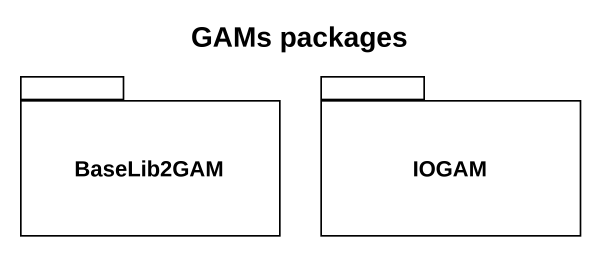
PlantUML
@startuml
title GAMs packages
package BaseLib2GAM {
}
package IOGAM {
}
@enduml
